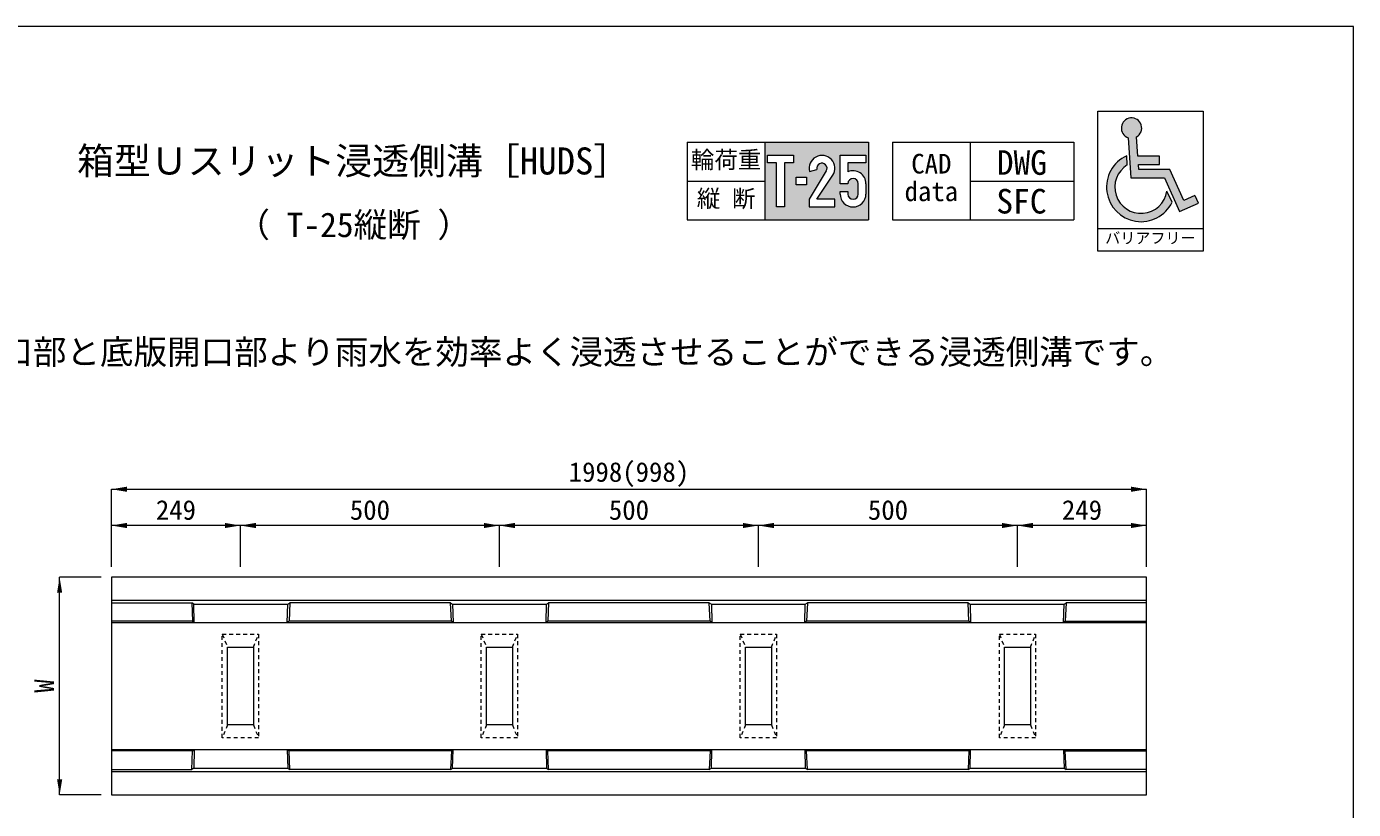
# Model space of a CAD drawing. Units: millimetres at full size. Extents: x 182764 to 192524, y 28271 to 33871.
# Drawn here: x 184062 to 186624, y 32359 to 33871 of the extents above; entities that cross this region are included whole.
import ezdxf
from ezdxf.enums import TextEntityAlignment as Align

# ---------------------------------------------------------------- set-up
doc = ezdxf.new("R2010")
doc.units = ezdxf.units.MM
doc.header["$LTSCALE"] = 10
doc.linetypes.add('USER2', pattern=[1.35, 0.75, -0.6])
for name, color, linetype, lineweight in [('0_2', 7, 'Continuous', 20), ('KIJUN', 7, 'Continuous', 5), ('SUNPO', 3, 'Continuous', 9), ('TITLE', 7, 'Continuous', 18), ('枠', 5, 'Continuous', 5), ('ﾊｯﾁﾝｸﾞ', 7, 'Continuous', 5)]:
    doc.layers.add(name, color=color, linetype=linetype, lineweight=lineweight)
doc.layers.add('図枠', color=7, linetype='Continuous')
doc.layers.add('集水桝', color=7, linetype='Continuous')
doc.styles.add('ＭＳ ゴシック', font='')
doc.styles.get('ＭＳ ゴシック').set_extended_font_data('MS Gothic')

# ---------------------------------------------------------------- blocks, each defined once
blk = doc.blocks.new('filled_arrow')
at = {"color": 0, "linetype": 'Continuous', "lineweight": -2}
blk.add_solid([(7.5, 1.25), (0, 0), (7.5, -1.25)], dxfattribs=at)

msp = doc.modelspace()

# ---------------------------------------------------------------- hatches: boundary and pattern name
at = {"layer": 'ﾊｯﾁﾝｸﾞ'}
for points in [[(186288.26, 33513.8), (186324.37, 33530.08), (186317.76, 33544.75), (186296.32, 33535.08), (186269.31, 33594.99), (186209.34, 33594.99), (186208.72, 33604.28), (186249.52, 33604.28), (186249.52, 33620.37), (186207.64, 33620.37), (186205.14, 33657.83, 0.8089), (186193.39, 33694.52, 0.8089), (186189.12, 33656.23), (186194.29, 33578.9), (186258.91, 33578.9)], [(186273.61, 33531.68), (186263.58, 33552.85, -0.5467), (186185.65, 33518.78, -0.5467), (186187.2, 33603.82), (186185.99, 33621.39, 0.51922), (186166.03, 33514.25, 0.51922)]]:
    msp.add_hatch(color=256, dxfattribs=at).paths.add_polyline_path(points)
h = msp.add_hatch(color=256, dxfattribs=at)
h.paths.add_polyline_path([(185687.78, 33497.55), (185687.78, 33647.55), (185487.78, 33647.55), (185487.78, 33497.55)])
h.paths.add_polyline_path([(185525.28, 33522.55), (185510.28, 33522.55), (185510.28, 33607.55), (185492.78, 33607.55), (185492.78, 33622.55), (185542.78, 33622.55), (185542.78, 33607.55), (185525.28, 33607.55)], flags=16)
h.paths.add_polyline_path([(185572.78, 33537.55), (185606.12, 33592.04, 0.53298), (185599.3, 33606.9, 0.53298), (185588.12, 33594.96), (185573.63, 33591.08, -0.5398), (185601.71, 33621.7, -0.5398), (185618.63, 33583.76), (185588.08, 33537.55), (185622.78, 33537.55), (185622.78, 33522.55), (185572.78, 33522.55)], flags=16)
h.paths.add_polyline_path([(185547.78, 33565.05), (185547.78, 33580.05), (185567.78, 33580.05), (185567.78, 33565.05)], flags=16)
h.paths.add_polyline_path([(185632.78, 33547.55), (185632.78, 33552.55), (185647.78, 33552.55), (185647.78, 33547.55, 1), (185667.78, 33547.55), (185667.78, 33567.55, 1), (185647.78, 33567.55), (185632.78, 33567.55), (185632.78, 33622.55), (185682.78, 33622.55), (185682.78, 33607.55), (185647.78, 33607.55), (185647.78, 33590.46, -0.54057), (185682.78, 33567.55), (185682.78, 33547.55, -0.41421), (185657.78, 33522.55, -0.41421)], flags=16)

# ---------------------------------------------------------------- linework, layer by layer
at = {"layer": '0_2'}
for p, q in [((186130.23, 33707.55), (186333.32, 33707.55)), ((186130.23, 33437.55), (186130.23, 33707.55)), ((186333.32, 33707.55), (186333.32, 33437.55)), ((185337.78, 33647.55), (185337.78, 33497.55)), ((185337.78, 33647.55), (185687.78, 33647.55)), ((185487.78, 33647.55), (185487.78, 33497.55)), ((185687.78, 33647.55), (185687.78, 33497.55)), ((185734.01, 33647.55), (185734.01, 33497.55)), ((185734.01, 33647.55), (186084.01, 33647.55)), ((185884.01, 33647.55), (185884.01, 33497.55)), ((186084.01, 33647.55), (186084.01, 33497.55)), ((186187.2, 33603.82), (186185.99, 33621.39)), ((185337.78, 33572.55), (185487.78, 33572.55)), ((185884.01, 33572.55), (186084.01, 33572.55)), ((186273.61, 33531.68), (186263.58, 33552.85)), ((185337.78, 33497.55), (185687.78, 33497.55)), ((185734.01, 33497.55), (186084.01, 33497.55)), ((186333.32, 33480.07), (186130.23, 33480.07)), ((186333.32, 33437.55), (186130.23, 33437.55))]:
    msp.add_line(p, q, dxfattribs=at)
at = {"layer": '0_2', "linetype": 'USER2', "lineweight": 9}
for p, q in [((184440.19, 32697.54), (184450.19, 32672.54)), ((184500.19, 32672.54), (184510.19, 32697.54)), ((184940.19, 32697.54), (184950.19, 32672.54)), ((185000.19, 32672.54), (185010.19, 32697.54)), ((185440.19, 32697.54), (185450.19, 32672.54)), ((185500.19, 32672.54), (185510.19, 32697.54)), ((185940.19, 32697.54), (185950.19, 32672.54)), ((186000.19, 32672.54), (186010.19, 32697.54)), ((184450.19, 32522.54), (184440.19, 32497.54)), ((184500.19, 32522.54), (184510.19, 32497.54)), ((184950.19, 32522.54), (184940.19, 32497.54)), ((185000.19, 32522.54), (185010.19, 32497.54)), ((185450.19, 32522.54), (185440.19, 32497.54)), ((185500.19, 32522.54), (185510.19, 32497.54)), ((185950.19, 32522.54), (185940.19, 32497.54)), ((186000.19, 32522.54), (186010.19, 32497.54))]:
    msp.add_line(p, q, dxfattribs=at)
at = {"layer": '0_2'}
for points in [[(186317.76, 33544.75), (186296.32, 33535.08), (186269.31, 33594.99), (186209.34, 33594.99), (186208.72, 33604.28), (186249.52, 33604.28), (186249.52, 33620.37), (186207.64, 33620.37), (186205.14, 33657.83)], [(186189.12, 33656.23), (186194.29, 33578.9), (186258.91, 33578.9), (186288.26, 33513.8), (186324.37, 33530.08), (186317.93, 33544.36)]]:
    msp.add_lwpolyline(points, dxfattribs=at)
at = {"layer": '0_2', "linetype": 'USER2', "lineweight": 9}
for points in [[(184440.19, 32697.54), (184510.19, 32697.54), (184510.19, 32497.54), (184440.19, 32497.54)], [(184940.19, 32697.54), (185010.19, 32697.54), (185010.19, 32497.54), (184940.19, 32497.54)], [(185440.19, 32697.54), (185510.19, 32697.54), (185510.19, 32497.54), (185440.19, 32497.54)], [(185940.19, 32697.54), (186010.19, 32697.54), (186010.19, 32497.54), (185940.19, 32497.54)]]:
    msp.add_lwpolyline(points, close=True, dxfattribs=at)
at = {"layer": '0_2', "lineweight": 9}
for points in [[(184450.19, 32672.54), (184500.19, 32672.54), (184500.19, 32522.54), (184450.19, 32522.54)], [(184950.19, 32672.54), (185000.19, 32672.54), (185000.19, 32522.54), (184950.19, 32522.54)], [(185450.19, 32672.54), (185500.19, 32672.54), (185500.19, 32522.54), (185450.19, 32522.54)], [(185950.19, 32672.54), (186000.19, 32672.54), (186000.19, 32522.54), (185950.19, 32522.54)]]:
    msp.add_lwpolyline(points, close=True, dxfattribs=at)
at = {"layer": '0_2'}
for centre, radius, start, end in [((186195.35, 33674.92), 19.7, 299.82759, 251.58236), ((186213.69, 33560.8), 66.62, 114.56659, 334.07946), ((186213.69, 33560.8), 50.52, 121.62333, 350.9477)]:
    msp.add_arc(centre, radius, start, end, dxfattribs=at)
at = {"layer": 'KIJUN', "lineweight": 20}
for p, q in [((186224.19, 32807.54), (184226.19, 32807.54)), ((184226.19, 32807.54), (184226.19, 32387.54)), ((186224.19, 32387.54), (186224.19, 32807.54)), ((184226.19, 32762.54), (184226.19, 32432.54)), ((186224.19, 32432.54), (186224.19, 32762.54)), ((184226.19, 32387.54), (186224.19, 32387.54))]:
    msp.add_line(p, q, dxfattribs=at)
at = {"layer": 'KIJUN', "lineweight": 13}
for p, q in [((186224.19, 32762.54), (184226.19, 32762.54)), ((184226.19, 32720.54), (186224.19, 32720.54)), ((186224.19, 32474.54), (184226.19, 32474.54)), ((184226.19, 32432.54), (186224.19, 32432.54))]:
    msp.add_line(p, q, dxfattribs=at)
at = {"layer": 'KIJUN'}
for p, q in [((184385.35, 32755.87), (184566.52, 32755.87)), ((184884.85, 32755.87), (185066.02, 32755.87)), ((185384.35, 32755.87), (185565.52, 32755.87)), ((185883.85, 32755.87), (186065.02, 32755.87)), ((184382.85, 32722.54), (184226.19, 32722.54)), ((184882.35, 32722.54), (184569.02, 32722.54)), ((185381.85, 32722.54), (185068.52, 32722.54)), ((185881.35, 32722.54), (185568.02, 32722.54)), ((186067.52, 32722.54), (186224.19, 32722.54)), ((184382.85, 32472.54), (184226.19, 32472.54)), ((184882.35, 32472.54), (184569.02, 32472.54)), ((185381.85, 32472.54), (185068.52, 32472.54)), ((185881.35, 32472.54), (185568.02, 32472.54)), ((186067.52, 32472.54), (186224.19, 32472.54)), ((184385.35, 32439.2), (184566.52, 32439.2)), ((184884.85, 32439.2), (185066.02, 32439.2)), ((185384.35, 32439.2), (185565.52, 32439.2)), ((185883.85, 32439.2), (186065.02, 32439.2))]:
    msp.add_line(p, q, dxfattribs=at)
for points in [[(184226.19, 32758.54), (184381.19, 32758.54), (184382.85, 32722.54), (184386.19, 32720.54), (184385.35, 32755.87), (184381.19, 32758.54)], [(184880.69, 32758.54), (184884.85, 32755.87), (184885.69, 32720.54), (184882.35, 32722.54), (184880.69, 32758.54), (184725.69, 32758.54), (184570.69, 32758.54), (184569.02, 32722.54), (184565.69, 32720.54), (184566.52, 32755.87), (184570.69, 32758.54)], [(185380.19, 32758.54), (185384.35, 32755.87), (185385.19, 32720.54), (185381.85, 32722.54), (185380.19, 32758.54), (185225.19, 32758.54), (185070.19, 32758.54), (185068.52, 32722.54), (185065.19, 32720.54), (185066.02, 32755.87), (185070.19, 32758.54)], [(185879.69, 32758.54), (185883.85, 32755.87), (185884.69, 32720.54), (185881.35, 32722.54), (185879.69, 32758.54), (185724.69, 32758.54), (185569.69, 32758.54), (185568.02, 32722.54), (185564.69, 32720.54), (185565.52, 32755.87), (185569.69, 32758.54)], [(186224.19, 32758.54), (186069.19, 32758.54), (186067.52, 32722.54), (186064.19, 32720.54), (186065.02, 32755.87), (186069.19, 32758.54)], [(184226.19, 32436.54), (184381.19, 32436.54), (184382.85, 32472.54), (184386.19, 32474.54), (184385.35, 32439.2), (184381.19, 32436.54)], [(184880.69, 32436.54), (184884.85, 32439.2), (184885.69, 32474.54), (184882.35, 32472.54), (184880.69, 32436.54), (184725.69, 32436.54), (184570.69, 32436.54), (184569.02, 32472.54), (184565.69, 32474.54), (184566.52, 32439.2), (184570.69, 32436.54)], [(185380.19, 32436.54), (185384.35, 32439.2), (185385.19, 32474.54), (185381.85, 32472.54), (185380.19, 32436.54), (185225.19, 32436.54), (185070.19, 32436.54), (185068.52, 32472.54), (185065.19, 32474.54), (185066.02, 32439.2), (185070.19, 32436.54)], [(185879.69, 32436.54), (185883.85, 32439.2), (185884.69, 32474.54), (185881.35, 32472.54), (185879.69, 32436.54), (185724.69, 32436.54), (185569.69, 32436.54), (185568.02, 32472.54), (185564.69, 32474.54), (185565.52, 32439.2), (185569.69, 32436.54)], [(186224.19, 32436.54), (186069.19, 32436.54), (186067.52, 32472.54), (186064.19, 32474.54), (186065.02, 32439.2), (186069.19, 32436.54)]]:
    msp.add_lwpolyline(points, dxfattribs=at)
at = {"layer": 'SUNPO'}
for p, q in [((184226.19, 32977.54), (186224.19, 32977.54)), ((184226.19, 32827.54), (184226.19, 32977.54)), ((186224.19, 32827.54), (186224.19, 32977.54)), ((184475.19, 32907.54), (184226.19, 32907.54)), ((184226.19, 32827.54), (184226.19, 32907.54)), ((184475.19, 32827.54), (184475.19, 32907.54)), ((184975.19, 32907.54), (184475.19, 32907.54)), ((184475.19, 32827.54), (184475.19, 32907.54)), ((184975.19, 32827.54), (184975.19, 32907.54)), ((185475.19, 32907.54), (184975.19, 32907.54)), ((184975.19, 32827.54), (184975.19, 32907.54)), ((185475.19, 32827.54), (185475.19, 32907.54)), ((185975.19, 32907.54), (185475.19, 32907.54)), ((185475.19, 32827.54), (185475.19, 32907.54)), ((185975.19, 32827.54), (185975.19, 32907.54)), ((186224.19, 32907.54), (185975.19, 32907.54)), ((185975.19, 32827.54), (185975.19, 32907.54)), ((186224.19, 32827.54), (186224.19, 32907.54)), ((184126.19, 32387.54), (184126.19, 32807.54)), ((184206.19, 32807.54), (184126.19, 32807.54)), ((184206.19, 32387.54), (184126.19, 32387.54))]:
    msp.add_line(p, q, dxfattribs=at)
at = {"layer": '枠', "lineweight": 20}
for p, q in [((186623.76, 33870.97), (182763.76, 33870.97)), ((186623.76, 28270.97), (186623.76, 33870.97))]:
    msp.add_line(p, q, dxfattribs=at)
at = {"layer": 'ﾊｯﾁﾝｸﾞ'}
for p, q in [((185573.63, 33591.08), (185588.12, 33594.96)), ((185667.78, 33547.55), (185667.78, 33567.55)), ((185682.78, 33567.55), (185682.78, 33547.55)), ((185647.78, 33552.55), (185647.78, 33547.55))]:
    msp.add_line(p, q, dxfattribs=at)
for points in [[(185510.28, 33522.55), (185510.28, 33607.55), (185492.78, 33607.55), (185492.78, 33622.55), (185542.78, 33622.55), (185542.78, 33607.55), (185525.28, 33607.55), (185525.28, 33522.55)], [(185547.78, 33580.05), (185567.78, 33580.05), (185567.78, 33565.05), (185547.78, 33565.05)]]:
    msp.add_lwpolyline(points, close=True, dxfattribs=at)
for points in [[(185647.78, 33567.55), (185632.78, 33567.55), (185632.78, 33622.55), (185682.78, 33622.55), (185682.78, 33607.55), (185647.78, 33607.55), (185647.78, 33590.46)], [(185606.12, 33592.04), (185572.78, 33537.55), (185572.78, 33522.55), (185622.78, 33522.55), (185622.78, 33537.55), (185588.08, 33537.55), (185618.63, 33583.76)], [(185632.78, 33547.55), (185632.78, 33552.55), (185647.78, 33552.55)]]:
    msp.add_lwpolyline(points, dxfattribs=at)
for centre, radius, start, end in [((185597.72, 33597.18), 24.85, 327.32155, 194.20268), ((185597.72, 33597.18), 9.85, 328.53575, 192.98848), ((185657.78, 33567.55), 25, 0, 113.57818), ((185657.78, 33567.55), 10, 0, 180), ((185657.78, 33547.55), 25, 180, 0), ((185657.78, 33547.55), 10, 180, 0)]:
    msp.add_arc(centre, radius, start, end, dxfattribs=at)

# ---------------------------------------------------------------- block references
at = {"layer": 'SUNPO', "xscale": 4, "yscale": 4}
for p in [(184226.19, 32977.54), (184226.19, 32907.54), (184475.19, 32907.54), (184975.19, 32907.54), (185475.19, 32907.54), (185975.19, 32907.54)]:
    msp.add_blockref('filled_arrow', p, dxfattribs=at)
for p, rotation in [((186224.19, 32977.54), 180), ((184475.19, 32907.54), 180), ((184975.19, 32907.54), 180), ((185475.19, 32907.54), 180), ((185975.19, 32907.54), 180), ((186224.19, 32907.54), 180), ((184126.19, 32807.54), 270), ((184126.19, 32387.54), 90)]:
    msp.add_blockref('filled_arrow', p, dxfattribs=dict(at, rotation=rotation))

# ---------------------------------------------------------------- texts
at = {"layer": '0_2', "style": 'ＭＳ ゴシック'}
msp.add_text('バリアフリー', height=21.33, dxfattribs=at).set_placement((186231.77, 33445.57), align=Align.BOTTOM_CENTER)
at = {"layer": 'SUNPO', "style": 'ＭＳ ゴシック'}
for s, p in [('1998(998)', (185225.19, 33010.89)), ('249', (184350.69, 32937.54)), ('500', (184725.19, 32937.54)), ('500', (185225.19, 32937.54)), ('500', (185725.19, 32937.54)), ('249', (186099.69, 32937.54))]:
    msp.add_text(s, height=37.98, dxfattribs=at).set_placement(p, align=Align.MIDDLE_CENTER)
msp.add_text('W', height=37.98, rotation=90, dxfattribs=at).set_placement((184096.19, 32597.54), align=Align.MIDDLE_CENTER)
at = {"layer": 'TITLE', "style": 'ＭＳ ゴシック'}
msp.add_text('箱型Ｕスリット浸透側溝［HUDS］', height=52.22, dxfattribs=at).set_placement((184693.76, 33637.55), align=Align.TOP_CENTER)
msp.add_text('（ T-25縦断 ）', height=47.47, dxfattribs=at).set_placement((184693.76, 33450.17), align=Align.BOTTOM_CENTER)
at = {"layer": '図枠', "style": 'ＭＳ ゴシック'}
msp.add_text('この製品は、側壁のスリット開口部と底版開口部より雨水を効率よく浸透させることができる浸透側溝です。', height=47.47, dxfattribs=at).set_placement((183103.4, 33242.66), align=Align.MIDDLE_LEFT)
at = {"layer": '集水桝', "style": 'ＭＳ ゴシック'}
for s, p in [('DWG', (185935.28, 33570.4)), ('SFC', (185934.42, 33495.69))]:
    msp.add_text(s, height=47.47, dxfattribs=at).set_placement(p, align=Align.BOTTOM_LEFT)
at = {"layer": 'ﾊｯﾁﾝｸﾞ', "style": 'ＭＳ ゴシック'}
for s, p in [('輪荷重', (185412.78, 33613.76)), ('縦 断', (185412.78, 33538.76))]:
    msp.add_text(s, height=33.23, dxfattribs=at).set_placement(p, align=Align.MIDDLE_CENTER)
for s, p in [('CAD', (185770.16, 33625.12)), ('data', (185757.21, 33571.78))]:
    msp.add_text(s, height=37.98, dxfattribs=at).set_placement(p, align=Align.TOP_LEFT)

doc.saveas('drawing.dxf')
